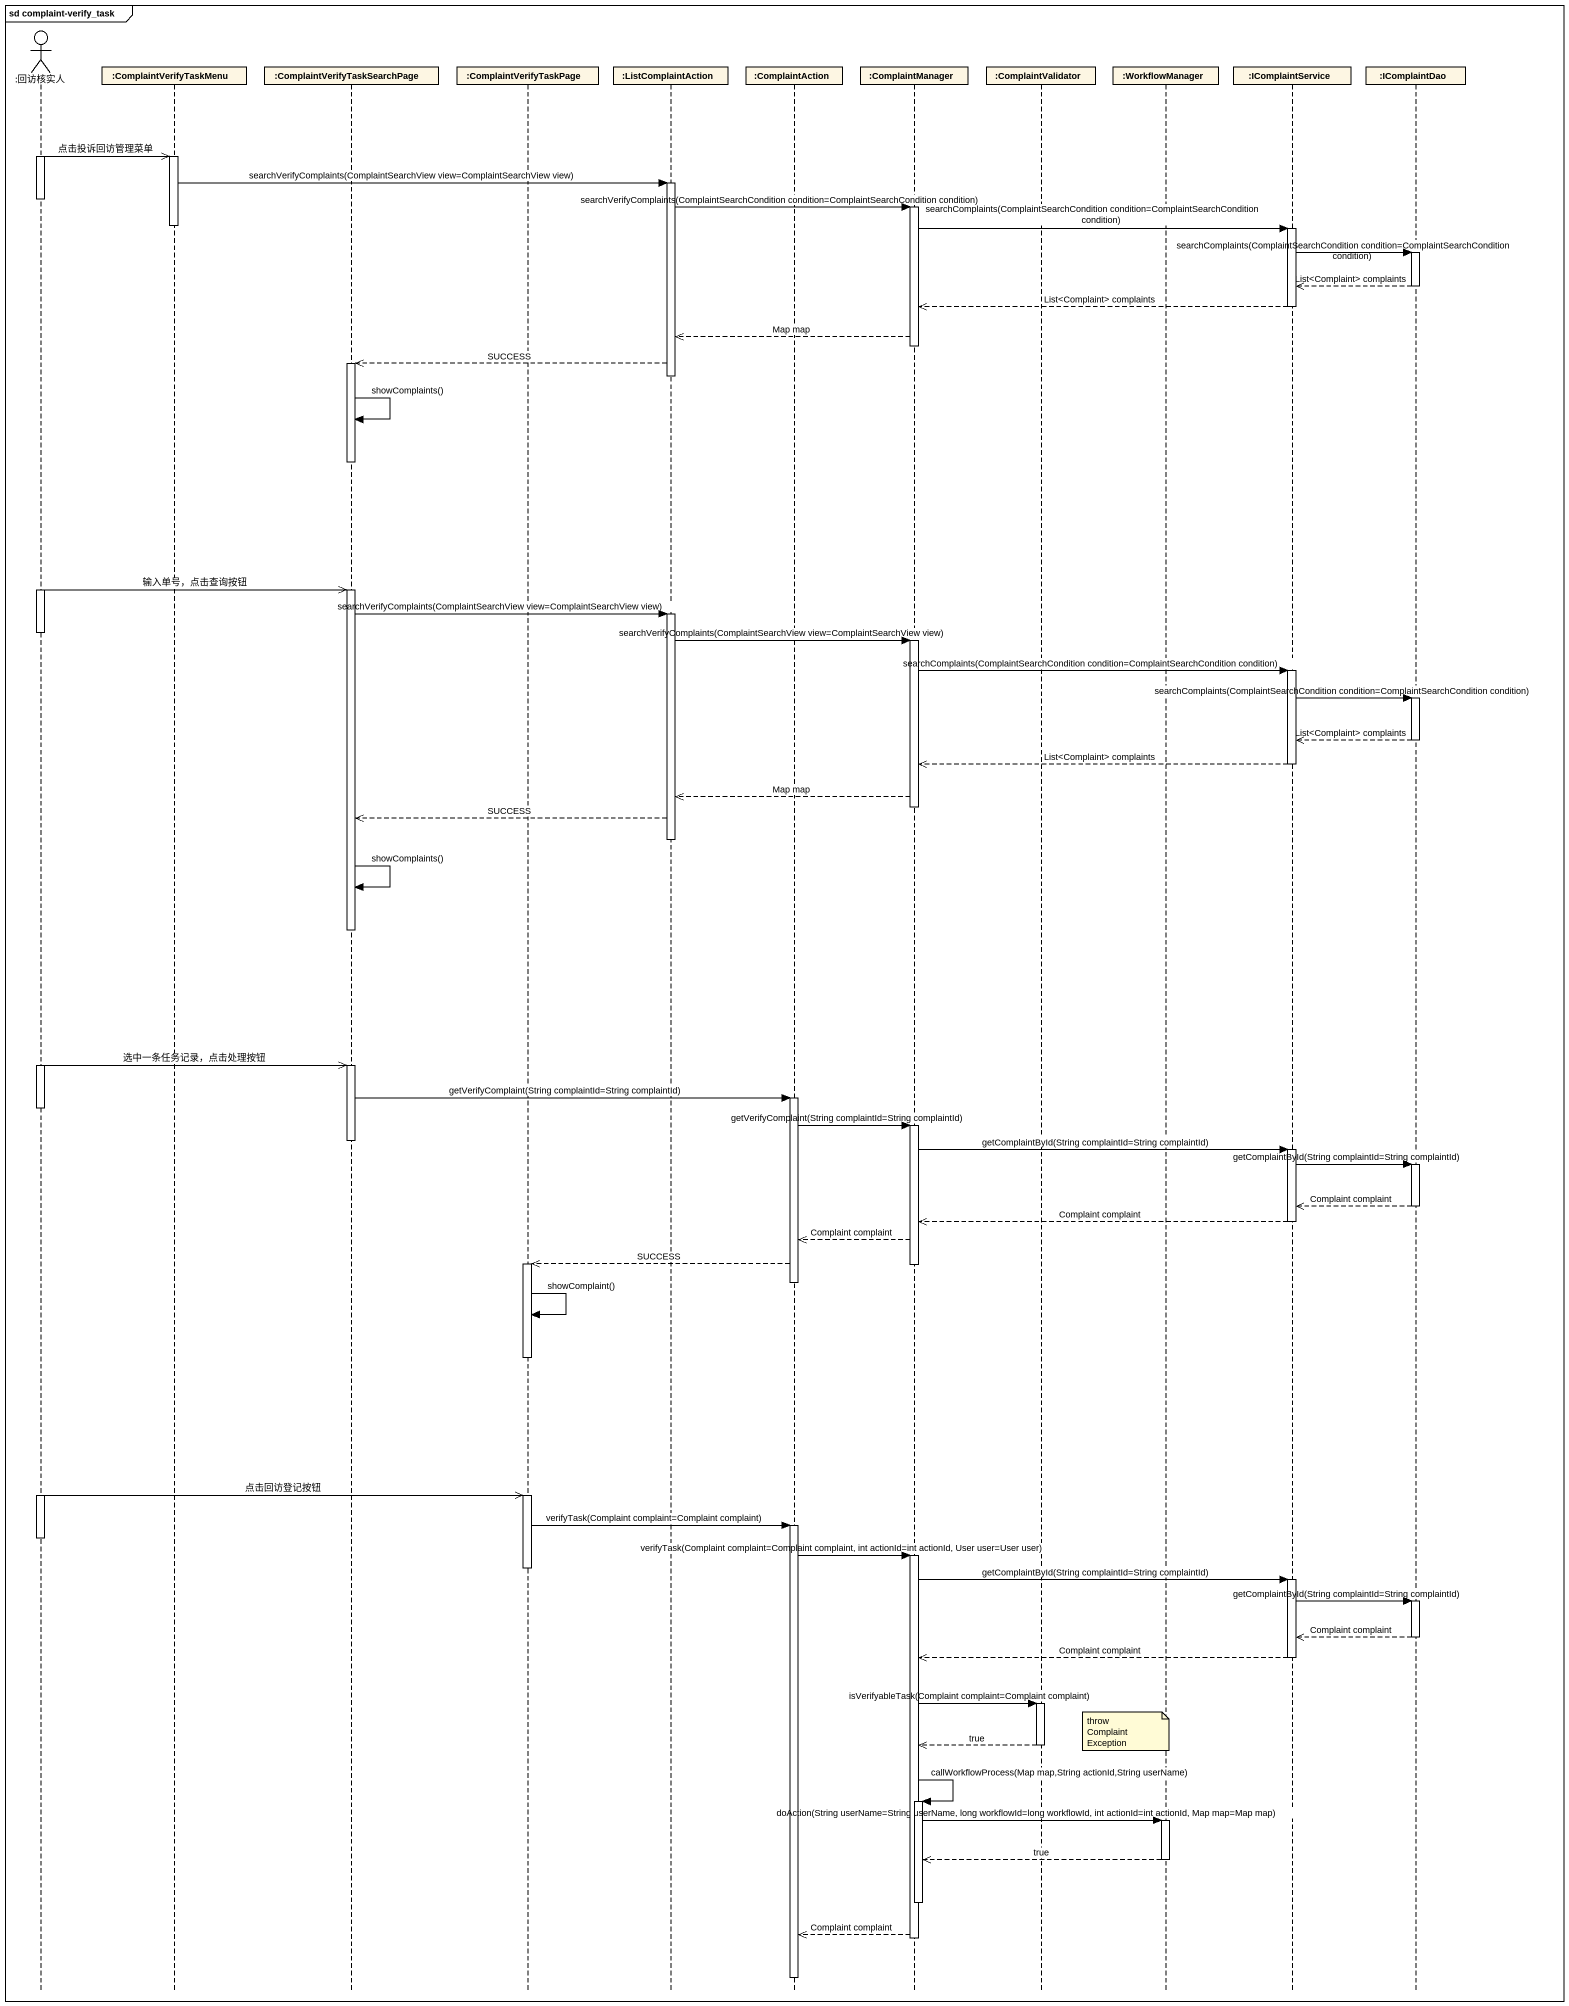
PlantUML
@startuml
mainframe sd complaint-verify_task
hide footbox
actor ":回访核实人" as 回访核实人
participant ":ComplaintVerifyTaskMenu" as ComplaintVerifyTaskMenu
participant ":ComplaintVerifyTaskSearchPage" as ComplaintVerifyTaskSearchPag
participant ":ComplaintVerifyTaskPage" as ComplaintVerifyTaskPage
participant ":ListComplaintAction" as ListComplaintAction
participant ":ComplaintAction" as ComplaintAction
participant ":ComplaintManager" as ComplaintManager
participant ":ComplaintValidator" as ComplaintValidator
participant ":WorkflowManager" as WorkflowManager
participant ":IComplaintService" as IComplaintService
participant ":IComplaintDao" as IComplaintDao

activate 回访核实人
回访核实人 ->> ComplaintVerifyTaskMenu : 点击投诉回访管理菜单
activate ComplaintVerifyTaskMenu
ComplaintVerifyTaskMenu -> ListComplaintAction : searchVerifyComplaints(ComplaintSearchView view=ComplaintSearchView view)
activate ListComplaintAction
deactivate 回访核实人
ListComplaintAction -> ComplaintManager : searchVerifyComplaints(ComplaintSearchCondition condition=ComplaintSearchCondition condition)
activate ComplaintManager
deactivate ComplaintVerifyTaskMenu
ComplaintManager -> IComplaintService : searchComplaints(ComplaintSearchCondition condition=ComplaintSearchCondition condition)
activate IComplaintService
IComplaintService -> IComplaintDao : searchComplaints(ComplaintSearchCondition condition=ComplaintSearchCondition condition)
activate IComplaintDao
IComplaintDao -->> IComplaintService : List<Complaint> complaints
deactivate IComplaintDao
IComplaintService -->> ComplaintManager : List<Complaint> complaints
deactivate IComplaintService
ComplaintManager -->> ListComplaintAction : Map map
deactivate ComplaintManager
ListComplaintAction -->> ComplaintVerifyTaskSearchPag : SUCCESS
activate ComplaintVerifyTaskSearchPag
deactivate ListComplaintAction
ComplaintVerifyTaskSearchPag -> ComplaintVerifyTaskSearchPag : showComplaints()
deactivate ComplaintVerifyTaskSearchPag
activate 回访核实人
回访核实人 ->> ComplaintVerifyTaskSearchPag : 输入单号，点击查询按钮
activate ComplaintVerifyTaskSearchPag
ComplaintVerifyTaskSearchPag -> ListComplaintAction : searchVerifyComplaints(ComplaintSearchView view=ComplaintSearchView view)
activate ListComplaintAction
deactivate 回访核实人
ListComplaintAction -> ComplaintManager : searchVerifyComplaints(ComplaintSearchView view=ComplaintSearchView view)
activate ComplaintManager
ComplaintManager -> IComplaintService : searchComplaints(ComplaintSearchCondition condition=ComplaintSearchCondition condition)
activate IComplaintService
IComplaintService -> IComplaintDao : searchComplaints(ComplaintSearchCondition condition=ComplaintSearchCondition condition)
activate IComplaintDao
IComplaintDao -->> IComplaintService : List<Complaint> complaints
deactivate IComplaintDao
IComplaintService -->> ComplaintManager : List<Complaint> complaints
deactivate IComplaintService
ComplaintManager -->> ListComplaintAction : Map map
deactivate ComplaintManager
ListComplaintAction -->> ComplaintVerifyTaskSearchPag : SUCCESS
deactivate ListComplaintAction
ComplaintVerifyTaskSearchPag -> ComplaintVerifyTaskSearchPag : showComplaints()
deactivate ComplaintVerifyTaskSearchPag
activate 回访核实人
回访核实人 ->> ComplaintVerifyTaskSearchPag : 选中一条任务记录，点击处理按钮
activate ComplaintVerifyTaskSearchPag
ComplaintVerifyTaskSearchPag -> ComplaintAction : getVerifyComplaint(String complaintId=String complaintId)
activate ComplaintAction
deactivate 回访核实人
ComplaintAction -> ComplaintManager : getVerifyComplaint(String complaintId=String complaintId)
activate ComplaintManager
deactivate ComplaintVerifyTaskSearchPag
ComplaintManager -> IComplaintService : getComplaintById(String complaintId=String complaintId)
activate IComplaintService
IComplaintService -> IComplaintDao : getComplaintById(String complaintId=String complaintId)
activate IComplaintDao
IComplaintDao -->> IComplaintService : Complaint complaint
deactivate IComplaintDao
IComplaintService -->> ComplaintManager : Complaint complaint
deactivate IComplaintService
ComplaintManager -->> ComplaintAction : Complaint complaint
ComplaintAction -->> ComplaintVerifyTaskPage : SUCCESS
activate ComplaintVerifyTaskPage
deactivate ComplaintManager
deactivate ComplaintAction
ComplaintVerifyTaskPage -> ComplaintVerifyTaskPage : showComplaint()
deactivate ComplaintVerifyTaskPage
activate 回访核实人
回访核实人 ->> ComplaintVerifyTaskPage : 点击回访登记按钮
activate ComplaintVerifyTaskPage
ComplaintVerifyTaskPage -> ComplaintAction : verifyTask(Complaint complaint=Complaint complaint)
activate ComplaintAction
deactivate 回访核实人
ComplaintAction -> ComplaintManager : verifyTask(Complaint complaint=Complaint complaint, int actionId=int actionId, User user=User user)
activate ComplaintManager
deactivate ComplaintVerifyTaskPage
ComplaintManager -> IComplaintService : getComplaintById(String complaintId=String complaintId)
activate IComplaintService
IComplaintService -> IComplaintDao : getComplaintById(String complaintId=String complaintId)
activate IComplaintDao
IComplaintDao -->> IComplaintService : Complaint complaint
deactivate IComplaintDao
IComplaintService -->> ComplaintManager : Complaint complaint
deactivate IComplaintService
ComplaintManager -> ComplaintValidator : isVerifyableTask(Complaint complaint=Complaint complaint)
activate ComplaintValidator
note over WorkflowManager : throw ComplaintException
ComplaintValidator -->> ComplaintManager : true
deactivate ComplaintValidator
ComplaintManager -> ComplaintManager : callWorkflowProcess(Map map,String actionId,String userName)
activate ComplaintManager
ComplaintManager -> WorkflowManager : doAction(String userName=String userName, long workflowId=long workflowId, int actionId=int actionId, Map map=Map map)
activate WorkflowManager
WorkflowManager -->> ComplaintManager : true
deactivate WorkflowManager
deactivate ComplaintManager
ComplaintManager -->> ComplaintAction : Complaint complaint
deactivate ComplaintManager
deactivate ComplaintAction
@enduml
